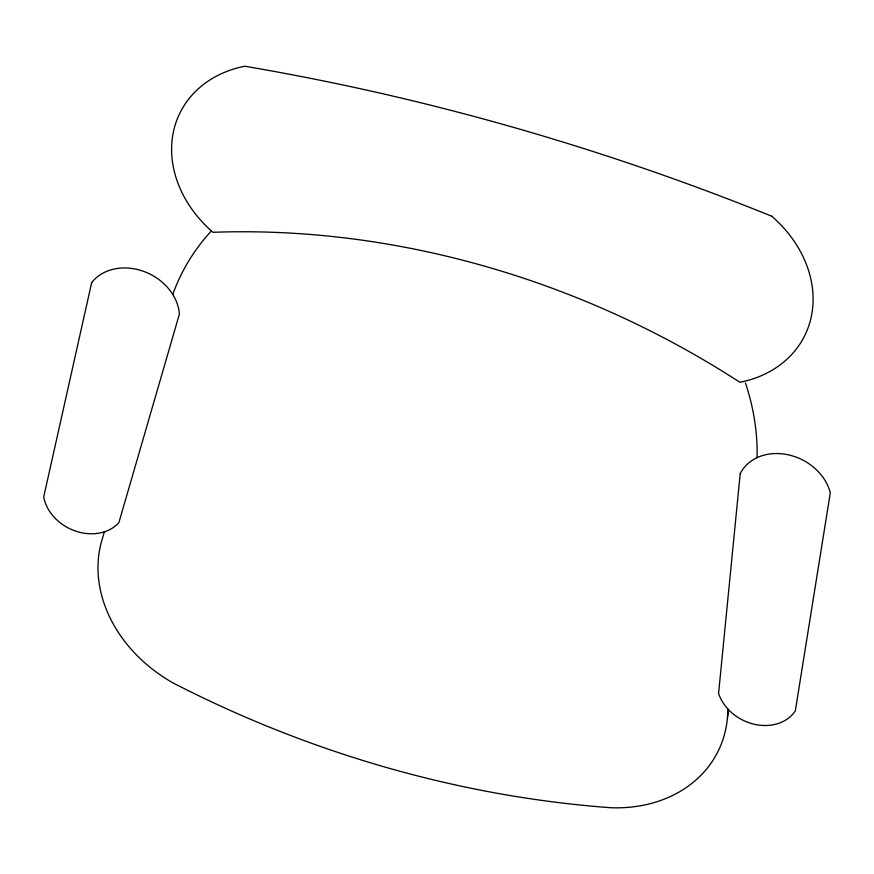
<?xml version="1.0" encoding="UTF-8"?>
<svg xmlns="http://www.w3.org/2000/svg" width="874" height="874" viewBox="0 0 874 874"><rect width="100%" height="100%" fill="white"/><g stroke="black" fill="none" stroke-linecap="round" stroke-linejoin="round"><path stroke-width="1.31" d="M104.356 531.829L102.083 539.64A137.12 112.189 26.5 0 0 173.664 683.26A966.283 790.566 26.5 0 0 611.024 807.74A137.12 112.189 26.5 0 0 727.452 717.63L728.261 709.393M727.452 717.63L728.381 709.524M172.768 294.44A274.207 224.345 26.5 0 1 210.962 231.446M745.435 382.943A274.207 224.345 26.5 0 1 757.081 457.648M740.202 473.708L718.581 693.41A43.143 35.299 26.5 0 0 754.415 724.295A43.143 35.299 26.5 0 0 795.318 710.879L830.3 492.849A49.031 40.117 26.5 0 0 787.933 454.742A49.031 40.117 26.5 0 0 740.202 473.708M91.672 282.63L43.7 496.967A43.143 35.299 26.5 0 0 75.481 531.064A43.143 35.299 26.5 0 0 118.853 522.728L179.399 314.094A49.031 40.117 26.5 0 0 143.522 271.333A49.031 40.117 26.5 0 0 91.672 282.63M771.764 216.217A2142.01 1752.49 26.5 0 0 244.807 66.238A118.361 96.839 26.5 0 0 212.939 232.309A778.188 636.676 26.5 0 1 739.896 382.288A118.361 96.839 26.5 0 0 771.764 216.217"/></g></svg>
